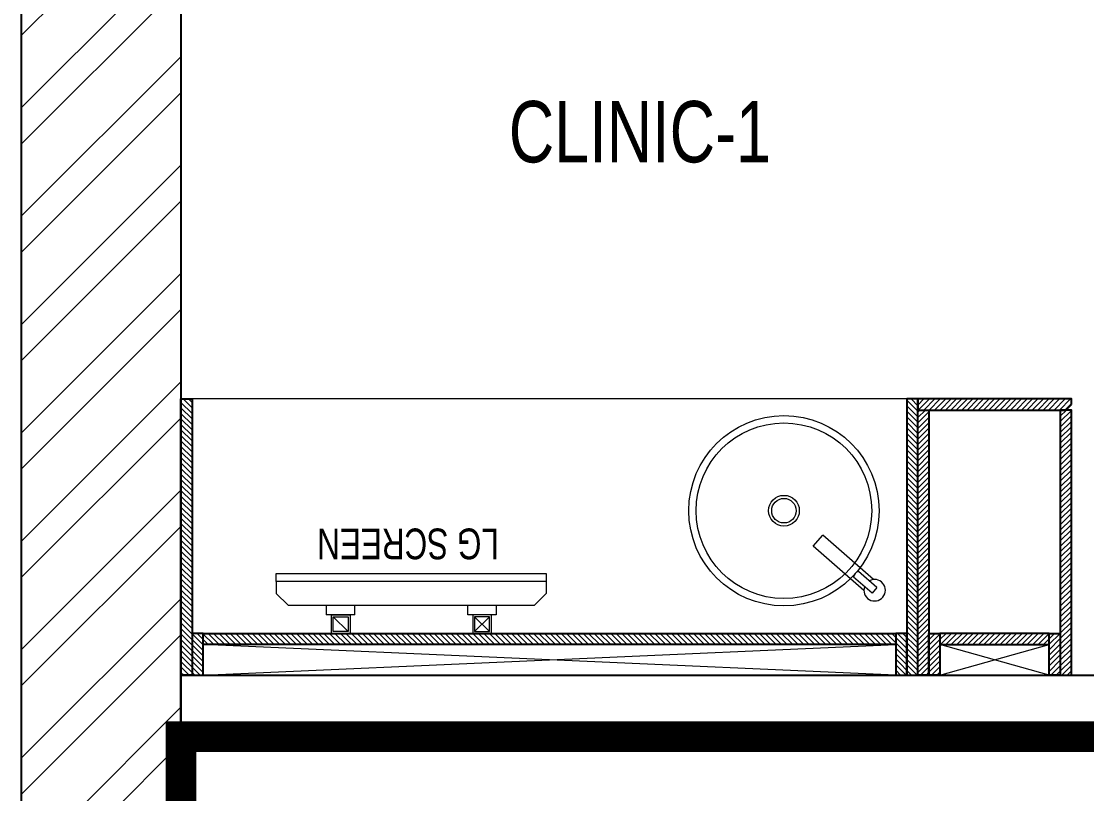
# Model space of a CAD drawing. Header units: feet. Extents: x 9494323 to 9502363, y -6780591 to -6762539.
# Drawn here: x 9494323 to 9496058, y -6769092 to -6767834 of the extents above; entities that cross this region are included whole.
import ezdxf

# ---------------------------------------------------------------- set-up
doc = ezdxf.new("R2010")
doc.units = ezdxf.units.FT
doc.header["$LTSCALE"] = 33
doc.header["$MEASUREMENT"] = 0
doc.linetypes.add('ACAD_ISO03W100', pattern=[30, 12, -18])
doc.layers.add('A-WALL', color=1, linetype='Continuous')
for name, color, linetype, lineweight in [('Floor-Unit', 1, 'Continuous', 13), ('LENS-DIM', 252, 'Continuous', 5), ('LENS-PARTITION', 21, 'Continuous', 25), ('LENS-TEXT', 31, 'Continuous', 5), ('LK-FF&E WALL', 1, 'Continuous', 9), ('LK-IT', 3, 'Continuous', 18), ('LK-MIRROR', 133, 'Continuous', 13), ('LN-ELEVATION-1', 81, 'Continuous', 25), ('LN-ELEVATION-2', 103, 'Continuous', 20), ('LN-ELEVATION-3', 125, 'Continuous', 18), ('LN-HATCH', 251, 'Continuous', 0), ('TV', 92, 'Continuous', 18)]:
    doc.layers.add(name, color=color, linetype=linetype, lineweight=lineweight)
doc.styles.add('LK TXT', font='GILC____.TTF', dxfattribs={"height": 100})
doc.styles.get("Standard").update_dxf_attribs({"font": 'GILC____.TTF'})
pattern_1 = [(44.99999999999998, (35858.5, -100655.3575484328), (-4.419417382415918, 4.419417382415923), [])]

# ---------------------------------------------------------------- blocks, each defined once
blk = doc.blocks.new('rtf')
at = {"color": 0, "linetype": 'ByBlock', "lineweight": -2}
for p, q in [((16412.5253540573, -172798.8148984113), (16452.40026456733, -172798.8148984113)), ((16412.5253540573, -172810.8148984113), (16412.5253540573, -172798.8148984113)), ((16425.26329468148, -172793.1007600746), (16535.26329468148, -172793.1007600746)), ((16535.26329468148, -172793.1007600746), (16535.26329468148, -172817.1007600746)), ((16412.5253540573, -172810.8148984113), (16452.40026456733, -172810.8148984113)), ((16425.26329468148, -172817.1007600746), (16535.26329468148, -172817.1007600746))]:
    blk.add_line(p, q, dxfattribs=at)
for centre, radius, start, end in [((16412.5253540573, -172805.1007600746), 17.5, 21.05058810897431, 340.9421780194656), ((16444.53660690578, -172804.8148984114), 9.891264419597851, 322.656233941354, 37.34376605891414)]:
    blk.add_arc(centre, radius, start, end, dxfattribs=at)
blk = doc.blocks.new('dsg')
at = {"color": 0, "linetype": 'ByBlock', "lineweight": -2}
for radius in [155, 143, 25, 20]:
    blk.add_circle((11491.5035008227, -171102.5847399924), radius, dxfattribs=at)
blk.add_blockref('rtf', (-5117.472106590168, 1702.9323767405), dxfattribs=at)
blk = doc.blocks.new('CLINIC - CABINET SINK')
at = {"layer": 'LN-HATCH', "ltscale": 0.5}
h = blk.add_hatch(dxfattribs=at)
h.set_pattern_fill('ANSI31', color=256, scale=2)
h.set_pattern_definition([(45, (4052861.500382861, 1708016.355767586), (-4.490128060534575, 4.490128060534575), [])])
h.paths.add_polyline_path([(-563.359543572413, 156.9999999999999), (564.640456427587, 156.9999999999999), (564.640456427587, 174.9999999999999), (-563.359543572413, 174.9999999999999)])
h.paths.add_polyline_path([(582.6404564275867, 225), (600.6404564275867, 225), (600.6404564275867, -225), (582.6404564275867, -225)])
h.paths.add_polyline_path([(564.640456427587, 225), (582.6404564275867, 225), (582.6404564275867, 156.9999999999999), (564.640456427587, 156.9999999999999)])
h.paths.add_polyline_path([(-581.359543572413, 225), (-599.359543572413, 225), (-599.359543572413, -225), (-581.359543572413, -225)])
h.paths.add_polyline_path([(-581.359543572413, 225), (-563.359543572413, 225), (-563.359543572413, 156.9999999999999), (-581.359543572413, 156.9999999999999)])
at = {"layer": 'LN-ELEVATION-1', "ltscale": 0.5}
for points in [[(-581.359543572413, 225), (-599.359543572413, 225), (-599.359543572413, -225), (-581.359543572413, -225)], [(-581.359543572413, 225), (-563.359543572413, 225), (-563.359543572413, 156.9999999999999), (-581.359543572413, 156.9999999999999)], [(564.640456427587, 225), (582.6404564275867, 225), (582.6404564275867, 156.9999999999999), (564.640456427587, 156.9999999999999)], [(582.6404564275867, 225), (600.6404564275867, 225), (600.6404564275867, -225), (582.6404564275867, -225)], [(-563.359543572413, 156.9999999999999), (564.640456427587, 156.9999999999999), (564.640456427587, 174.9999999999999), (-563.359543572413, 174.9999999999999)]]:
    blk.add_lwpolyline(points, close=True, dxfattribs=at)
at = {"layer": 'LN-ELEVATION-2', "ltscale": 0.5}
blk.add_line((582.6404564275867, -225), (-581.359543572413, -225), dxfattribs=at)
at = {"layer": 'LN-HATCH', "ltscale": 0.5}
for p, q in [((564.640456427587, 225), (-563.359543572413, 174.9999999999999)), ((-563.359543572413, 225), (564.640456427587, 174.9999999999999))]:
    blk.add_line(p, q, dxfattribs=at)
at = {"layer": 'LN-ELEVATION-3', "xscale": -1, "rotation": 41.1558274151866}
blk.add_blockref('dsg', (-103569.3304926871, 136346.6509754679), dxfattribs=at)
blk = doc.blocks.new('CLINIC SCREEN')
at = {"layer": 'TV'}
for p, q in [((-103.1090284836336, 42.85441964946222), (-127.4114311772946, 18.55201695591665)), ((-127.4114311772946, 42.85441964946222), (-103.1090284836336, 18.55201695591665)), ((102.7052824410566, 42.85441964946222), (127.007685134602, 18.55201695591665))]:
    blk.add_line(p, q, dxfattribs=at)
at = {"layer": 'TV', "ltscale": 12}
for p, q in [((-220.0000000000082, -19.41163062257681), (-200.5883693773149, 0)), ((200.5883693773149, 0), (-200.5883693773149, 0)), ((-138.5315413423604, 0), (-138.5315413423604, 15.514207008644)), ((-138.5315413423604, 15.514207008644), (-91.98892031613741, 15.514207008644)), ((-91.98892031613741, 15.514207008644), (-91.98892031613741, 0)), ((91.98892031610741, 15.514207008644), (91.98892031610741, 0)), ((91.98892031610741, 15.514207008644), (138.5315413423595, 15.514207008644)), ((138.5315413423595, 0), (138.5315413423595, 15.514207008644)), ((219.9999999999918, -19.41163062257681), (200.5883693773149, 0)), ((-220.0000000000082, -38.82326124538668), (-220.0000000000082, -19.41163062257681)), ((219.9999999999918, -38.82326124538668), (219.9999999999918, -19.41163062257681))]:
    blk.add_line(p, q, dxfattribs=at)
at = {"layer": 'TV'}
for points in [[(-130.4492315140169, 15.51421661919448), (-100.0712281470269, 15.51421661919448), (-100.0712281470269, 45.89221998606814), (-130.4492315140169, 45.89221998606814)], [(-127.4114311772946, 18.55201695591665), (-103.1090284836336, 18.55201695591665), (-103.1090284836336, 42.85441964946222), (-127.4114311772946, 42.85441964946222)], [(130.0454854713243, 15.51421661919448), (99.66748210433435, 15.51421661919448), (99.66748210433435, 45.89221998606814), (130.0454854713243, 45.89221998606814)], [(127.007685134602, 18.55201695591665), (102.7052824410566, 18.55201695591665), (102.7052824410566, 42.85441964946222), (127.007685134602, 42.85441964946222)]]:
    blk.add_lwpolyline(points, close=True, dxfattribs=at)
at = {"layer": 'TV', "ltscale": 12}
blk.add_lwpolyline([(-220.0000000000082, -51.71278328332107), (-220.0000000000082, -38.82326124538668), (219.9999999999918, -38.82326124538668), (219.9999999999918, -51.71278328332107)], close=True, dxfattribs=at)
at = {"layer": 'Floor-Unit', "color": 0, "ltscale": 2, "insert": (5.199680584678389, -100.4085774972336), "char_height": 50, "attachment_point": 5}
blk.add_mtext_dynamic_manual_height_columns('LG SCREEN', width=466.4796511627907, gutter_width=12.5, heights=[0], dxfattribs=at)
blk = doc.blocks.new('CLINIC - MOP CLOSET')
at = {"layer": 'LN-HATCH', "ltscale": 0.5}
h = blk.add_hatch(dxfattribs=at)
h.set_pattern_fill('ANSI31', color=256, scale=50, angle=360)
h.set_pattern_definition(pattern_1)
h.paths.add_polyline_path([(-106.3595435724128, 216), (-124.3595435724128, 216), (-124.3595435724128, -216), (-106.3595435724128, -216)])
h = blk.add_hatch(dxfattribs=at)
h.set_pattern_fill('ANSI31', color=256, scale=50, angle=360)
h.set_pattern_definition(pattern_1)
h.paths.add_polyline_path([(-106.3595435724128, 216), (-88.35954357241282, 216), (-88.35954357241282, 148), (-106.3595435724128, 148)])
h = blk.add_hatch(dxfattribs=at)
h.set_pattern_fill('ANSI31', color=256, scale=50, angle=360)
h.set_pattern_definition(pattern_1)
h.paths.add_polyline_path([(89.64045642758717, 216), (107.6404564275872, 216), (107.6404564275872, 148), (89.64045642758717, 148)])
h = blk.add_hatch(dxfattribs=at)
h.set_pattern_fill('ANSI31', color=256, scale=50, angle=360)
h.set_pattern_definition(pattern_1)
h.paths.add_polyline_path([(107.6404564275872, 216), (125.6404564275872, 216), (125.6404564275872, -216), (107.6404564275872, -216)])
h = blk.add_hatch(dxfattribs=at)
h.set_pattern_fill('ANSI31', color=256, scale=50, angle=360)
h.set_pattern_definition(pattern_1)
h.paths.add_polyline_path([(-88.35954357241282, 148), (89.64045642758717, 148), (89.64045642758717, 166), (-88.35954357241282, 166)])
h = blk.add_hatch(dxfattribs=at)
h.set_pattern_fill('ANSI31', color=256, scale=50, angle=360)
h.set_pattern_definition([(44.99999999999998, (35894.5, -101037.3575484328), (-4.419417382415918, 4.419417382415923), [])])
h.paths.add_polyline_path([(-115.3595435724055, -216), (-124.3595435724128, -225), (-124.3595435724128, -234), (125.6404564275872, -234), (125.6404564275872, -216)])
at = {"layer": 'LN-ELEVATION-1', "ltscale": 0.5}
for points in [[(-106.3595435724128, 216), (-124.3595435724128, 216), (-124.3595435724128, -216), (-106.3595435724128, -216)], [(-106.3595435724128, 216), (-88.35954357241282, 216), (-88.35954357241282, 148), (-106.3595435724128, 148)], [(89.64045642758717, 216), (107.6404564275872, 216), (107.6404564275872, 148), (89.64045642758717, 148)], [(107.6404564275872, 216), (125.6404564275872, 216), (125.6404564275872, -216), (107.6404564275872, -216)], [(-88.35954357241282, 148), (89.64045642758717, 148), (89.64045642758717, 166), (-88.35954357241282, 166)], [(-124.3595435724128, -225), (-124.3595435724128, -234), (125.6404564275872, -234), (125.6404564275872, -216), (-115.3595435724128, -216)]]:
    blk.add_lwpolyline(points, close=True, dxfattribs=at)
at = {"layer": 'LN-HATCH', "ltscale": 0.5}
for p, q in [((89.64045642758717, 216), (-88.35954357241282, 166)), ((-88.35954357241282, 216), (89.64045642758717, 166))]:
    blk.add_line(p, q, dxfattribs=at)
blk = doc.blocks.new('A$Cdad72558')
at = {"layer": 'LN-HATCH'}
h = blk.add_hatch(dxfattribs=at)
h.set_pattern_fill('ANSI32', color=256, scale=333, angle=180)
h.set_pattern_definition([(225, (-11691660.88674164, 5494183.688088056), (88.29995930067012, -88.29995930067015), []), (225, (-11691719.75338107, 5494183.688088056), (88.29995930067012, -88.29995930067015), [])])
h.paths.add_polyline_path([(5152.900669990107, 5277.996780084446), (-957.0993300098926, 5277.996780084446), (-957.0993300098926, 5017.996781038121), (-857.0993300098926, 5017.996781038121), (-857.0993300098926, 4607.99678103812), (-717.0993300098926, 4607.99678103812), (-717.0993300098926, 5017.996781038121), (5152.900669990107, 5017.996781038121)])
h.paths.add_polyline_path([(5412.900669990108, 5017.996781038121), (5152.900669990107, 5017.996781038121), (5152.900669990107, 1417.996780084446), (5412.900669990108, 1417.996780084446)])
h.paths.add_polyline_path([(5412.900669990108, 1157.996780084446), (5152.900669990107, 1157.996780084446), (5152.900669990107, -2382.003219915554), (5412.900669990108, -2382.003219915554)])
h.paths.add_polyline_path([(5412.900669990108, -2642.00321896188), (5152.900669990107, -2642.00321896188), (5152.900669990107, -6182.00321896188), (5412.900669990108, -6182.00321896188)])
h.paths.add_polyline_path([(5412.900669990108, -6442.003218961879), (5152.900669990107, -6442.003218961879), (5152.900669990107, -10002.00321991555), (5412.900669990108, -10002.00321991555)])
h.paths.add_polyline_path([(5412.900669990108, -10262.00321991555), (5152.900669990107, -10262.00321991555), (5152.900669990107, -12480.02771599404), (4632.900668082759, -12415.72547466866), (4632.900668082759, -12677.70580704324), (5412.900669990108, -12774.15916855447)])
h.paths.add_polyline_path([(-717.0993300098926, -10002.00321991555), (-2147.099330009893, -10002.00321991555), (-2147.099330009893, 3467.996780084446), (-717.0993300098926, 3467.996780084446), (-717.0993300098926, 3607.996781038121), (-2147.099330009893, 3607.996781038121), (-2147.099330009893, 5017.996781038121), (-2007.099330009893, 5017.996781038121), (-2007.099330009893, 5277.996780084446), (-2407.099330009893, 5277.996780084446), (-2407.099330009893, -10262.00321991555), (-977.0993300098925, -10262.00321991555), (-977.0993300098925, -11983.98355229012), (-457.0993300098925, -12048.2857936155), (-457.0993300098925, -11786.30546124093), (-717.0993300098926, -11754.1543401014)])
h.paths.add_polyline_path([(-1207.099330009892, 5277.996780084446), (-1447.099331917241, 5277.996780084446), (-1447.099331917241, 5017.996781038121), (-1207.099330009892, 5017.996781038121)], flags=17)
at = {"layer": 'A-WALL'}
for p, q in [((-2407.099330009893, 5277.996780084446), (-2407.099330009893, -10262.00321991555)), ((-2147.099330009893, 3467.996780084446), (-2147.099330009893, -10002.00321991555))]:
    blk.add_line(p, q, dxfattribs=at)

msp = doc.modelspace()

# ---------------------------------------------------------------- linework, layer by layer
at = {"layer": 'LENS-PARTITION'}
msp.add_lwpolyline([(9496183.18437652, -6768998.838432687), (9494583.18437652, -6768998.838432687), (9494583.18437652, -6768898.838432687), (9496183.18437652, -6768898.838432687)], close=True, dxfattribs=at)
at = {"layer": 'LK-MIRROR', "linetype": 'ACAD_ISO03W100', "ltscale": 0.05, "const_width": 50}
msp.add_lwpolyline([(9496183.18437652, -6768998.838432687), (9494583.18437652, -6768998.838432687), (9494583.18437652, -6770668.838432688)], dxfattribs=at)

# ---------------------------------------------------------------- block references
at = {"layer": 'LENS-DIM', "color": 2}
msp.add_blockref('A$Cdad72558', (9496730.283706529, -6767816.835212771), dxfattribs=at)
at = {"layer": 'LK-FF&E WALL', "xscale": -1, "rotation": 180}
msp.add_blockref('CLINIC - CABINET SINK', (9495182.543920089, -6768673.83843268), dxfattribs=at)
at = {"layer": 'LK-FF&E WALL', "rotation": 180}
msp.add_blockref('CLINIC - MOP CLOSET', (9495908.824832946, -6768682.83843268), dxfattribs=at)
at = {"layer": 'LK-IT', "rotation": 180}
msp.add_blockref('CLINIC SCREEN', (9494958.184376517, -6768784.946212704), dxfattribs=at)

# ---------------------------------------------------------------- texts
at = {"layer": 'LENS-TEXT', "color": 0, "linetype": 'Continuous', "ltscale": 3, "insert": (9495330.567428267, -6768014.072688751), "char_height": 100, "attachment_point": 5, "style": 'LK TXT'}
msp.add_mtext_dynamic_manual_height_columns('CLINIC-1', width=730.5073781448633, gutter_width=0.9999999999999992, heights=[0], dxfattribs=at)

doc.saveas('drawing.dxf')
